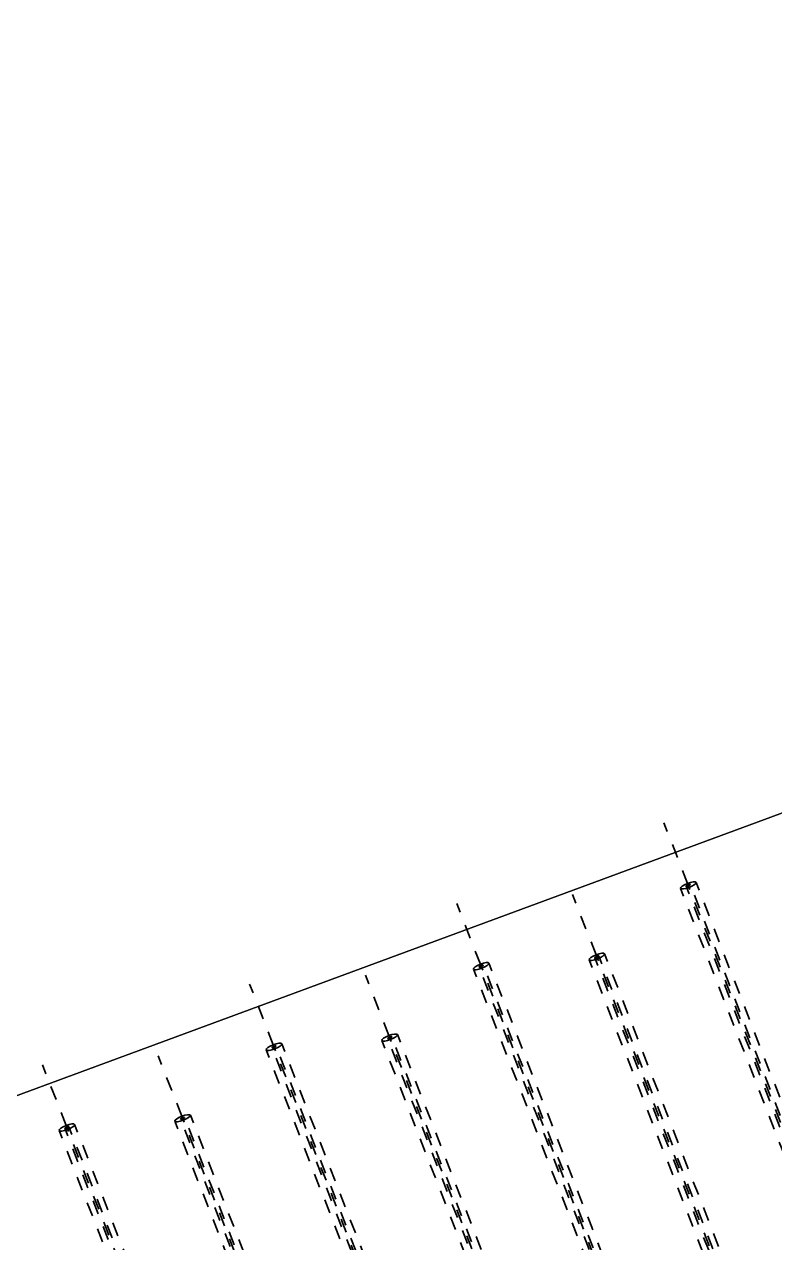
# Model space of a CAD drawing. Header units: metres. Extents: x 2688466 to 2688595, y 1221626 to 1221756.
# Drawn here: x 2688497.81 to 2688503.21, y 1221718.91 to 1221727.68 of the extents above; entities that cross this region are included whole.
import ezdxf

# ---------------------------------------------------------------- set-up
doc = ezdxf.new("R2010")
doc.units = ezdxf.units.M
doc.linetypes.add('AUSGEZOGEN', pattern=[0])
doc.linetypes.add('VERDECKT2_S2', pattern=[0.15, 0.1, -0.05])
doc.layers.add('Beton Ansicht', color=7, linetype='AUSGEZOGEN', lineweight=35)
doc.layers.add('Tiefbau Global', color=250, linetype='AUSGEZOGEN', lineweight=35)

msp = doc.modelspace()

# ---------------------------------------------------------------- linework, layer by layer
at = {"layer": 'Beton Ansicht', "linetype": 'VERDECKT2_S2', "lineweight": 35, "transparency": 33554687}
for p, q in [((2688502.5832, 1221721.4982), (2688502.4136, 1221721.9337)), ((2688502.535, 1221721.4691), (2688502.533, 1221721.4619)), ((2688506.0383, 1221712.4612), (2688502.533, 1221721.4619)), ((2688502.533, 1221721.4619), (2688502.5394, 1221721.458)), ((2688502.5453, 1221721.4785), (2688502.535, 1221721.4691)), ((2688502.5394, 1221721.458), (2688502.5533, 1221721.4581)), ((2688502.5623, 1221721.4887), (2688502.5453, 1221721.4785)), ((2688502.5533, 1221721.4581), (2688502.5727, 1221721.462)), ((2688502.5832, 1221721.4982), (2688502.5623, 1221721.4887)), ((2688502.5727, 1221721.462), (2688502.5945, 1221721.4692)), ((2688502.5745, 1221721.4798), (2688502.574, 1221721.4779)), ((2688502.574, 1221721.4779), (2688502.5757, 1221721.4768)), ((2688506.0793, 1221712.4771), (2688502.574, 1221721.4779)), ((2688502.5773, 1221721.4823), (2688502.5745, 1221721.4798)), ((2688502.5757, 1221721.4768), (2688502.5794, 1221721.4769)), ((2688502.5818, 1221721.485), (2688502.5773, 1221721.4823)), ((2688502.5794, 1221721.4769), (2688502.5845, 1221721.4779)), ((2688502.5874, 1221721.4875), (2688502.5818, 1221721.485)), ((2688502.605, 1221721.5054), (2688502.5832, 1221721.4982)), ((2688506.1566, 1221712.323), (2688502.5832, 1221721.4982)), ((2688502.5845, 1221721.4779), (2688502.5904, 1221721.4798)), ((2688502.5932, 1221721.4895), (2688502.5874, 1221721.4875)), ((2688502.5904, 1221721.4798), (2688502.596, 1221721.4823)), ((2688502.5983, 1221721.4905), (2688502.5932, 1221721.4895)), ((2688502.5945, 1221721.4692), (2688502.6155, 1221721.4787)), ((2688502.596, 1221721.4823), (2688502.6005, 1221721.4851)), ((2688502.6021, 1221721.4905), (2688502.5983, 1221721.4905)), ((2688502.6005, 1221721.4851), (2688502.6032, 1221721.4876)), ((2688502.6038, 1221721.4895), (2688502.6021, 1221721.4905)), ((2688502.6032, 1221721.4876), (2688502.6038, 1221721.4895)), ((2688506.1539, 1221712.3738), (2688502.6038, 1221721.4895)), ((2688502.6244, 1221721.5093), (2688502.605, 1221721.5054)), ((2688502.6155, 1221721.4787), (2688502.6324, 1221721.4889)), ((2688502.6384, 1221721.5093), (2688502.6244, 1221721.5093)), ((2688502.6324, 1221721.4889), (2688502.6427, 1221721.4983)), ((2688502.6448, 1221721.5055), (2688502.6384, 1221721.5093)), ((2688502.6427, 1221721.4983), (2688502.6448, 1221721.5055)), ((2688506.1502, 1221712.5047), (2688502.6448, 1221721.5055)), ((2688501.0923, 1221720.9175), (2688500.9227, 1221721.3531)), ((2688501.925, 1221720.9838), (2688501.7554, 1221721.4194)), ((2688501.9662, 1221720.995), (2688501.9468, 1221720.9911)), ((2688501.9801, 1221720.995), (2688501.9662, 1221720.995)), ((2688501.9865, 1221720.9912), (2688501.9801, 1221720.995)), ((2688501.0713, 1221720.9081), (2688501.0544, 1221720.8979)), ((2688501.0923, 1221720.9175), (2688501.0713, 1221720.9081)), ((2688501.0908, 1221720.9044), (2688501.0863, 1221720.9017)), ((2688501.0964, 1221720.9069), (2688501.0908, 1221720.9044)), ((2688501.1141, 1221720.9248), (2688501.0923, 1221720.9175)), ((2688504.6656, 1221711.7423), (2688501.0923, 1221720.9175)), ((2688501.1022, 1221720.9088), (2688501.0964, 1221720.9069)), ((2688501.1074, 1221720.9099), (2688501.1022, 1221720.9088)), ((2688501.105, 1221720.9017), (2688501.1095, 1221720.9044)), ((2688501.1111, 1221720.9099), (2688501.1074, 1221720.9099)), ((2688501.1095, 1221720.9044), (2688501.1123, 1221720.9069)), ((2688501.1128, 1221720.9089), (2688501.1111, 1221720.9099)), ((2688501.1123, 1221720.9069), (2688501.1128, 1221720.9089)), ((2688504.663, 1221711.7932), (2688501.1128, 1221720.9089)), ((2688501.1335, 1221720.9287), (2688501.1141, 1221720.9248)), ((2688501.1245, 1221720.898), (2688501.1414, 1221720.9082)), ((2688501.1474, 1221720.9287), (2688501.1335, 1221720.9287)), ((2688501.1414, 1221720.9082), (2688501.1517, 1221720.9176)), ((2688501.1538, 1221720.9248), (2688501.1474, 1221720.9287)), ((2688501.1517, 1221720.9176), (2688501.1538, 1221720.9248)), ((2688504.6592, 1221711.9241), (2688501.1538, 1221720.9248)), ((2688501.8768, 1221720.9548), (2688501.8747, 1221720.9476)), ((2688505.3801, 1221711.9469), (2688501.8747, 1221720.9476)), ((2688501.8747, 1221720.9476), (2688501.8811, 1221720.9437)), ((2688501.8871, 1221720.9642), (2688501.8768, 1221720.9548)), ((2688501.8811, 1221720.9437), (2688501.8951, 1221720.9437)), ((2688501.904, 1221720.9744), (2688501.8871, 1221720.9642)), ((2688501.8951, 1221720.9437), (2688501.9144, 1221720.9477)), ((2688501.925, 1221720.9838), (2688501.904, 1221720.9744)), ((2688501.9144, 1221720.9477), (2688501.9363, 1221720.9549)), ((2688501.9163, 1221720.9655), (2688501.9157, 1221720.9636)), ((2688501.9157, 1221720.9636), (2688501.9174, 1221720.9625)), ((2688505.4211, 1221711.9628), (2688501.9157, 1221720.9636)), ((2688501.919, 1221720.968), (2688501.9163, 1221720.9655)), ((2688501.9174, 1221720.9625), (2688501.9211, 1221720.9625)), ((2688501.9235, 1221720.9707), (2688501.919, 1221720.968)), ((2688501.9211, 1221720.9625), (2688501.9263, 1221720.9636)), ((2688501.9291, 1221720.9732), (2688501.9235, 1221720.9707)), ((2688501.9468, 1221720.9911), (2688501.925, 1221720.9838)), ((2688505.4983, 1221711.8087), (2688501.925, 1221720.9838)), ((2688501.9263, 1221720.9636), (2688501.9321, 1221720.9655)), ((2688501.9349, 1221720.9752), (2688501.9291, 1221720.9732)), ((2688501.9321, 1221720.9655), (2688501.9377, 1221720.968)), ((2688501.9401, 1221720.9762), (2688501.9349, 1221720.9752)), ((2688501.9363, 1221720.9549), (2688501.9572, 1221720.9643)), ((2688501.9377, 1221720.968), (2688501.9422, 1221720.9708)), ((2688501.9438, 1221720.9762), (2688501.9401, 1221720.9762)), ((2688501.9422, 1221720.9708), (2688501.945, 1221720.9733)), ((2688501.9455, 1221720.9752), (2688501.9438, 1221720.9762)), ((2688501.945, 1221720.9733), (2688501.9455, 1221720.9752)), ((2688505.4509, 1221711.9744), (2688501.9455, 1221720.9752)), ((2688501.9572, 1221720.9643), (2688501.9741, 1221720.9745)), ((2688501.9741, 1221720.9745), (2688501.9844, 1221720.984)), ((2688501.9844, 1221720.984), (2688501.9865, 1221720.9912)), ((2688505.4919, 1221711.9904), (2688501.9865, 1221720.9912)), ((2688500.4341, 1221720.4032), (2688500.2644, 1221720.8388)), ((2688501.0441, 1221720.8885), (2688501.042, 1221720.8813)), ((2688504.5474, 1221711.8805), (2688501.042, 1221720.8813)), ((2688501.042, 1221720.8813), (2688501.0484, 1221720.8774)), ((2688501.0544, 1221720.8979), (2688501.0441, 1221720.8885)), ((2688501.0484, 1221720.8774), (2688501.0624, 1221720.8774)), ((2688501.0624, 1221720.8774), (2688501.0817, 1221720.8814)), ((2688501.0817, 1221720.8814), (2688501.1036, 1221720.8886)), ((2688501.0836, 1221720.8992), (2688501.083, 1221720.8973)), ((2688501.083, 1221720.8973), (2688501.0847, 1221720.8962)), ((2688504.6332, 1221711.7815), (2688501.083, 1221720.8973)), ((2688501.0863, 1221720.9017), (2688501.0836, 1221720.8992)), ((2688501.0847, 1221720.8962), (2688501.0885, 1221720.8962)), ((2688501.0885, 1221720.8962), (2688501.0936, 1221720.8973)), ((2688501.0936, 1221720.8973), (2688501.0994, 1221720.8992)), ((2688501.0994, 1221720.8992), (2688501.105, 1221720.9017)), ((2688501.1036, 1221720.8886), (2688501.1245, 1221720.898)), ((2688499.6014, 1221720.3369), (2688499.4317, 1221720.7725)), ((2688500.3962, 1221720.3836), (2688500.3859, 1221720.3742)), ((2688500.4131, 1221720.3938), (2688500.3962, 1221720.3836)), ((2688500.4341, 1221720.4032), (2688500.4131, 1221720.3938)), ((2688500.4253, 1221720.3849), (2688500.4248, 1221720.3829)), ((2688500.4248, 1221720.3829), (2688500.4265, 1221720.3819)), ((2688503.975, 1221711.2672), (2688500.4248, 1221720.3829)), ((2688500.4281, 1221720.3874), (2688500.4253, 1221720.3849)), ((2688500.4265, 1221720.3819), (2688500.4302, 1221720.3819)), ((2688500.4326, 1221720.3901), (2688500.4281, 1221720.3874)), ((2688500.4302, 1221720.3819), (2688500.4354, 1221720.383)), ((2688500.4382, 1221720.3926), (2688500.4326, 1221720.3901)), ((2688500.4559, 1221720.4105), (2688500.4341, 1221720.4032)), ((2688504.0074, 1221711.228), (2688500.4341, 1221720.4032)), ((2688500.4354, 1221720.383), (2688500.4412, 1221720.3849)), ((2688500.444, 1221720.3945), (2688500.4382, 1221720.3926)), ((2688500.4412, 1221720.3849), (2688500.4468, 1221720.3874)), ((2688500.4492, 1221720.3956), (2688500.444, 1221720.3945)), ((2688500.4453, 1221720.3743), (2688500.4663, 1221720.3837)), ((2688500.4468, 1221720.3874), (2688500.4513, 1221720.3901)), ((2688500.4529, 1221720.3956), (2688500.4492, 1221720.3956)), ((2688500.4513, 1221720.3901), (2688500.454, 1221720.3926)), ((2688500.4546, 1221720.3946), (2688500.4529, 1221720.3956)), ((2688500.454, 1221720.3926), (2688500.4546, 1221720.3946)), ((2688504.0048, 1221711.2788), (2688500.4546, 1221720.3946)), ((2688500.4752, 1221720.4144), (2688500.4559, 1221720.4105)), ((2688500.4663, 1221720.3837), (2688500.4832, 1221720.3939)), ((2688500.4892, 1221720.4144), (2688500.4752, 1221720.4144)), ((2688500.4832, 1221720.3939), (2688500.4935, 1221720.4033)), ((2688500.4956, 1221720.4105), (2688500.4892, 1221720.4144)), ((2688500.4935, 1221720.4033), (2688500.4956, 1221720.4105)), ((2688504.001, 1221711.4098), (2688500.4956, 1221720.4105)), ((2688499.5532, 1221720.3079), (2688499.5511, 1221720.3007)), ((2688499.5511, 1221720.3007), (2688499.5575, 1221720.2968)), ((2688503.0565, 1221711.2999), (2688499.5511, 1221720.3007)), ((2688499.5635, 1221720.3173), (2688499.5532, 1221720.3079)), ((2688499.5575, 1221720.2968), (2688499.5715, 1221720.2968)), ((2688499.5804, 1221720.3275), (2688499.5635, 1221720.3173)), ((2688499.5715, 1221720.2968), (2688499.5908, 1221720.3007)), ((2688499.6014, 1221720.3369), (2688499.5804, 1221720.3275)), ((2688499.5908, 1221720.3007), (2688499.6126, 1221720.308)), ((2688499.5927, 1221720.3185), (2688499.5921, 1221720.3166)), ((2688499.5921, 1221720.3166), (2688499.5938, 1221720.3156)), ((2688503.1423, 1221711.2009), (2688499.5921, 1221720.3166)), ((2688499.5954, 1221720.3211), (2688499.5927, 1221720.3185)), ((2688499.5938, 1221720.3156), (2688499.5975, 1221720.3156)), ((2688499.5999, 1221720.3238), (2688499.5954, 1221720.3211)), ((2688499.5975, 1221720.3156), (2688499.6027, 1221720.3166)), ((2688499.6055, 1221720.3263), (2688499.5999, 1221720.3238)), ((2688499.6232, 1221720.3441), (2688499.6014, 1221720.3369)), ((2688503.1747, 1221711.1617), (2688499.6014, 1221720.3369)), ((2688499.6027, 1221720.3166), (2688499.6085, 1221720.3186)), ((2688499.6113, 1221720.3282), (2688499.6055, 1221720.3263)), ((2688499.6085, 1221720.3186), (2688499.6141, 1221720.3211)), ((2688499.6165, 1221720.3293), (2688499.6113, 1221720.3282)), ((2688499.6126, 1221720.308), (2688499.6336, 1221720.3174)), ((2688499.6141, 1221720.3211), (2688499.6186, 1221720.3238)), ((2688499.6202, 1221720.3293), (2688499.6165, 1221720.3293)), ((2688499.6186, 1221720.3238), (2688499.6213, 1221720.3263)), ((2688499.6219, 1221720.3282), (2688499.6202, 1221720.3293)), ((2688499.6213, 1221720.3263), (2688499.6219, 1221720.3282)), ((2688503.1721, 1221711.2125), (2688499.6219, 1221720.3282)), ((2688499.6425, 1221720.3481), (2688499.6232, 1221720.3441)), ((2688499.6336, 1221720.3174), (2688499.6505, 1221720.3276)), ((2688499.6565, 1221720.3481), (2688499.6425, 1221720.3481)), ((2688499.6505, 1221720.3276), (2688499.6608, 1221720.337)), ((2688499.6629, 1221720.3442), (2688499.6565, 1221720.3481)), ((2688499.6608, 1221720.337), (2688499.6629, 1221720.3442)), ((2688503.1683, 1221711.3435), (2688499.6629, 1221720.3442)), ((2688500.3859, 1221720.3742), (2688500.3838, 1221720.367)), ((2688503.8892, 1221711.3662), (2688500.3838, 1221720.367)), ((2688500.3838, 1221720.367), (2688500.3902, 1221720.3631)), ((2688500.3902, 1221720.3631), (2688500.4041, 1221720.3631)), ((2688500.4041, 1221720.3631), (2688500.4235, 1221720.367)), ((2688500.4235, 1221720.367), (2688500.4453, 1221720.3743)), ((2688498.9431, 1221719.8226), (2688498.7735, 1221720.2582)), ((2688498.1104, 1221719.7563), (2688497.9408, 1221720.1918)), ((2688498.1516, 1221719.7674), (2688498.1323, 1221719.7635)), ((2688498.1656, 1221719.7675), (2688498.1516, 1221719.7674)), ((2688498.172, 1221719.7636), (2688498.1656, 1221719.7675)), ((2688498.895, 1221719.7935), (2688498.8929, 1221719.7863)), ((2688498.8929, 1221719.7863), (2688498.8993, 1221719.7825)), ((2688502.3983, 1221710.7856), (2688498.8929, 1221719.7863)), ((2688498.9053, 1221719.803), (2688498.895, 1221719.7935)), ((2688498.8993, 1221719.7825), (2688498.9132, 1221719.7825)), ((2688498.9222, 1221719.8132), (2688498.9053, 1221719.803)), ((2688498.9132, 1221719.7825), (2688498.9326, 1221719.7864)), ((2688498.9431, 1221719.8226), (2688498.9222, 1221719.8132)), ((2688498.9326, 1221719.7864), (2688498.9544, 1221719.7937)), ((2688498.9344, 1221719.8042), (2688498.9339, 1221719.8023)), ((2688498.9339, 1221719.8023), (2688498.9356, 1221719.8013)), ((2688502.484, 1221710.6866), (2688498.9339, 1221719.8023)), ((2688498.9372, 1221719.8067), (2688498.9344, 1221719.8042)), ((2688498.9356, 1221719.8013), (2688498.9393, 1221719.8013)), ((2688498.9417, 1221719.8095), (2688498.9372, 1221719.8067)), ((2688498.9393, 1221719.8013), (2688498.9445, 1221719.8023)), ((2688498.9473, 1221719.812), (2688498.9417, 1221719.8095)), ((2688498.965, 1221719.8298), (2688498.9431, 1221719.8226)), ((2688502.5165, 1221710.6474), (2688498.9431, 1221719.8226)), ((2688498.9445, 1221719.8023), (2688498.9503, 1221719.8043)), ((2688498.9531, 1221719.8139), (2688498.9473, 1221719.812)), ((2688498.9503, 1221719.8043), (2688498.9559, 1221719.8068)), ((2688498.9582, 1221719.815), (2688498.9531, 1221719.8139)), ((2688498.9544, 1221719.7937), (2688498.9754, 1221719.8031)), ((2688498.9559, 1221719.8068), (2688498.9604, 1221719.8095)), ((2688498.962, 1221719.815), (2688498.9582, 1221719.815)), ((2688498.9604, 1221719.8095), (2688498.9631, 1221719.812)), ((2688498.9637, 1221719.8139), (2688498.962, 1221719.815)), ((2688498.9631, 1221719.812), (2688498.9637, 1221719.8139)), ((2688502.5139, 1221710.6982), (2688498.9637, 1221719.8139)), ((2688498.9843, 1221719.8338), (2688498.965, 1221719.8298)), ((2688498.9754, 1221719.8031), (2688498.9923, 1221719.8133)), ((2688498.9983, 1221719.8338), (2688498.9843, 1221719.8338)), ((2688498.9923, 1221719.8133), (2688499.0026, 1221719.8227)), ((2688499.0047, 1221719.8299), (2688498.9983, 1221719.8338)), ((2688499.0026, 1221719.8227), (2688499.0047, 1221719.8299)), ((2688502.5101, 1221710.8291), (2688499.0047, 1221719.8299)), ((2688498.0623, 1221719.7272), (2688498.0602, 1221719.72)), ((2688498.0602, 1221719.72), (2688498.0666, 1221719.7162)), ((2688501.5656, 1221710.7193), (2688498.0602, 1221719.72)), ((2688498.0726, 1221719.7366), (2688498.0623, 1221719.7272)), ((2688498.0666, 1221719.7162), (2688498.0805, 1221719.7162)), ((2688498.0895, 1221719.7468), (2688498.0726, 1221719.7366)), ((2688498.0805, 1221719.7162), (2688498.0999, 1221719.7201)), ((2688498.1104, 1221719.7563), (2688498.0895, 1221719.7468)), ((2688498.0999, 1221719.7201), (2688498.1217, 1221719.7273)), ((2688498.1017, 1221719.7379), (2688498.1012, 1221719.736)), ((2688498.1012, 1221719.736), (2688498.1029, 1221719.735)), ((2688501.6066, 1221710.7353), (2688498.1012, 1221719.736)), ((2688498.1045, 1221719.7404), (2688498.1017, 1221719.7379)), ((2688498.1029, 1221719.735), (2688498.1066, 1221719.735)), ((2688498.109, 1221719.7431), (2688498.1045, 1221719.7404)), ((2688498.1066, 1221719.735), (2688498.1118, 1221719.736)), ((2688498.1146, 1221719.7457), (2688498.109, 1221719.7431)), ((2688498.1323, 1221719.7635), (2688498.1104, 1221719.7563)), ((2688501.6838, 1221710.5811), (2688498.1104, 1221719.7563)), ((2688498.1118, 1221719.736), (2688498.1176, 1221719.7379)), ((2688498.1204, 1221719.7476), (2688498.1146, 1221719.7457)), ((2688498.1176, 1221719.7379), (2688498.1232, 1221719.7405)), ((2688498.1256, 1221719.7486), (2688498.1204, 1221719.7476)), ((2688498.1217, 1221719.7273), (2688498.1427, 1221719.7368)), ((2688498.1232, 1221719.7405), (2688498.1277, 1221719.7432)), ((2688498.1293, 1221719.7486), (2688498.1256, 1221719.7486)), ((2688498.1277, 1221719.7432), (2688498.1304, 1221719.7457)), ((2688498.131, 1221719.7476), (2688498.1293, 1221719.7486)), ((2688498.1304, 1221719.7457), (2688498.131, 1221719.7476)), ((2688501.6364, 1221710.7469), (2688498.131, 1221719.7476)), ((2688498.1427, 1221719.7368), (2688498.1596, 1221719.747)), ((2688498.1596, 1221719.747), (2688498.1699, 1221719.7564)), ((2688498.1699, 1221719.7564), (2688498.172, 1221719.7636)), ((2688501.6774, 1221710.7628), (2688498.172, 1221719.7636))]:
    msp.add_line(p, q, dxfattribs=at)
at = {"layer": 'Tiefbau Global', "color": 1, "lineweight": 25, "transparency": 33554687}
msp.add_lwpolyline([(2688528.044, 1221731.155), (2688528.044, 1221731.155), (2688493.404, 1221718.366), (2688493.404, 1221718.366)], close=True, dxfattribs=at)

doc.saveas('drawing.dxf')
